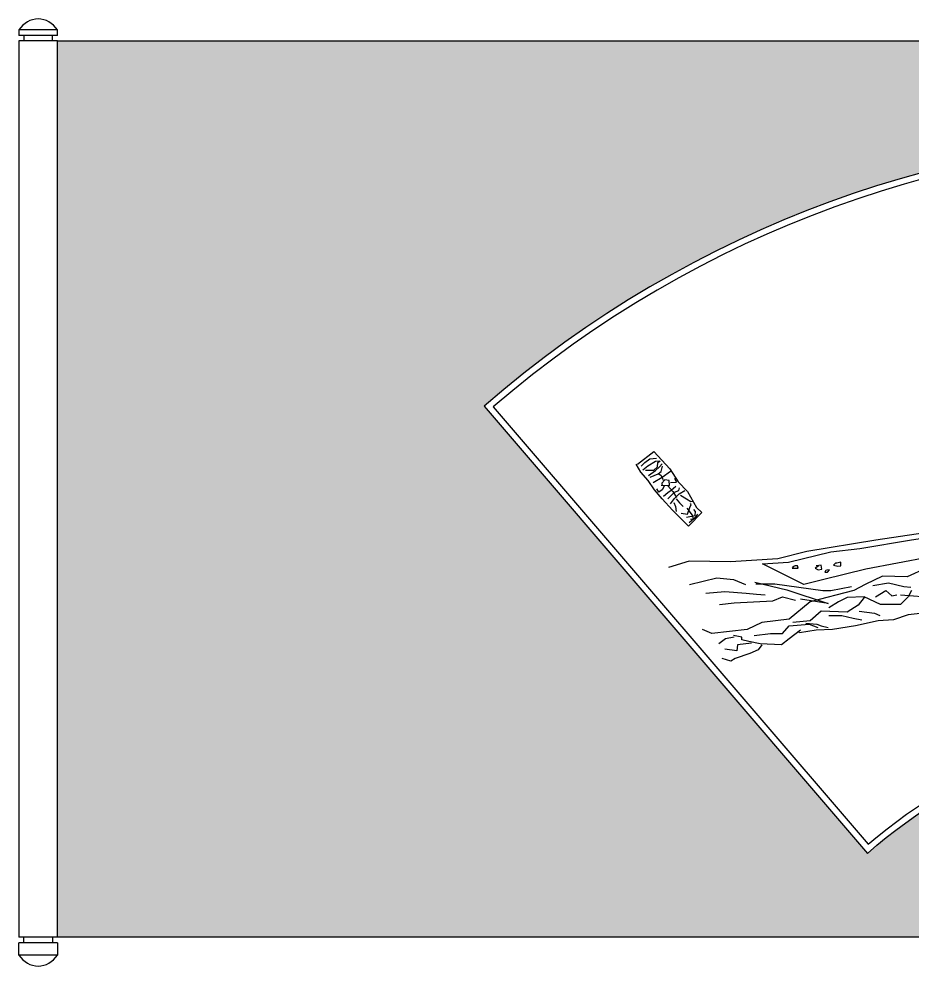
# Model space of a CAD drawing. Header units: millimetres. Extents: x 484 to 2344, y 288 to 1028.
# Drawn here: x 484 to 1181, y 288 to 1028 of the extents above; entities that cross this region are included whole.
import ezdxf

# ---------------------------------------------------------------- set-up
doc = ezdxf.new("R2010")
doc.units = ezdxf.units.MM
for name, color, linetype in [('3', 3, 'Continuous'), ('4', 4, 'Continuous'), ('7', 7, 'Continuous'), ('BH', 3, 'Continuous')]:
    doc.layers.add(name, color=color, linetype=linetype)

# ---------------------------------------------------------------- blocks, each defined once
blk = doc.blocks.new('A$C79322C36')
at = {"layer": 'BH'}
h = blk.add_hatch(dxfattribs=at)
h.set_pattern_fill('ESCHER', color=256, scale=50, style=0)
h.set_pattern_definition([(59.99999999999999, (-630.7850322477962, -2196.590799703481), (-59.99999997655987, -1.353315237651032e-08), [55.00000000000001, -5]), (180, (-630.7850322477962, -2196.590799703481), (29.99999999999999, -51.9615242), [55.00000000000001, -5]), (300.0000000000001, (-630.7850322477962, -2196.590799703481), (59.99999997655987, -1.353315237651032e-08), [55.00000000000001, -5]), (59.99999999999999, (-625.7850322477962, -2196.590799703481), (-59.99999997655987, -1.353315237651032e-08), [10, -50]), (300.0000000000001, (-625.7850322477962, -2196.590799703481), (59.99999997655987, -1.353315237651032e-08), [10, -50]), (59.99999999999999, (-633.2850322477962, -2192.26067270348), (-59.99999997655987, -1.353315237651032e-08), [10, -50]), (180, (-633.2850322477962, -2192.26067270348), (29.99999999999999, -51.9615242), [10, -50]), (300.0000000000001, (-633.2850322477962, -2200.920926703481), (59.99999997655987, -1.353315237651032e-08), [10, -50]), (180, (-633.2850322477962, -2200.920926703481), (29.99999999999999, -51.9615242), [10, -50]), (59.99999999999999, (-650.7850322477962, -2196.590799703481), (-59.99999997655987, -1.353315237651032e-08), [10, -50]), (300.0000000000001, (-650.7850322477962, -2196.590799703481), (59.99999997655987, -1.353315237651032e-08), [10, -50]), (59.99999999999999, (-620.7850322477962, -2213.911307753481), (-59.99999997655987, -1.353315237651032e-08), [10, -50]), (180, (-620.7850322477962, -2213.911307753481), (29.99999999999999, -51.9615242), [10, -50]), (300.0000000000001, (-620.7850322477962, -2179.27029165348), (59.99999997655987, -1.353315237651032e-08), [10, -50]), (180, (-620.7850322477962, -2179.27029165348), (29.99999999999999, -51.9615242), [10, -50]), (0, (-620.7850322477962, -2187.930545653481), (-30, 51.9615242), [35, -25]), (0, (-620.7850322477962, -2205.25105375348), (-30, 51.9615242), [35, -25]), (120, (-628.2850322477962, -2183.600418653481), (-59.99999997655987, 1.353317458097081e-08), [34.99999999999998, -24.99999999999999]), (120, (-643.2850322477962, -2192.26067270348), (-59.99999997655987, 1.353317458097081e-08), [34.99999999999998, -24.99999999999999]), (240, (-643.2850322477962, -2200.920926703481), (29.99999997655985, -51.96152421353317), [35, -25]), (240, (-628.2850322477962, -2209.581180753481), (29.99999997655985, -51.96152421353317), [35, -25])])
h.paths.add_polyline_path([(1830.000001668255, 722.4938282499029), (1830.000001668255, 22.49382824990289), (30.00000166825521, 22.49382824990289), (30.00000166825521, 722.4938282499029)])
edge = h.paths.add_edge_path(flags=16)
edge.add_arc((933.2072063310143, -219.8797734527823), 409.8662078151122, 48.69815733620379, 131.3018426637964, ccw=False)
edge.add_line((1203.729489795199, 88.02930802755282), (1503.113610318834, 437.2913687866771))
edge.add_arc((933.2072063310134, -219.8797734527818), 869.8662078151121, 49.0677932279539, 130.932206772046)
edge.add_line((363.3008023431939, 437.2913687866776), (662.6849228668289, 88.02930802755282))
at = {"layer": '3'}
for points in [[(483.0901149292167, 391.9751752805482), (495.780552433609, 401.829633152232), (508.4411913279237, 388.3308755656694), (514.823443088866, 378.0565450445597), (522.0368926944357, 370.5737506956507), (529.1563139544724, 358.1950077069846), (533.32705477317, 354.2339111340548), (522.8926812735799, 343.5006563090365), (510.3309875844843, 355.9224354009702), (502.4298412001317, 364.9711516889897), (496.344424937146, 372.0145480073447), (491.3375695318364, 379.1570342613281), (485.8409062708724, 385.7114866204656), (482.0115554999993, 391.876084830184)], [(485.9635061133122, 390.271971615517), (488.7618262217975, 393.209826689666), (492.7185486644667, 396.0626238422433), (497.8354052343457, 396.7242077459628)], [(487.1759748702034, 387.5111171135359), (491.0978075597513, 390.7436751015289), (497.1113917692455, 394.168409145163), (500.5168149801793, 394.6727585954886)], [(489.3026175717287, 387.323531819025), (495.8203702153996, 387.3478870288905), (498.6535801358568, 389.9059806270575), (498.9274958160113, 393.1863605775739), (500.7244189666671, 394.5003486586215)], [(491.7956028575791, 383.1484558309517), (497.2038199841736, 386.9005392674803), (500.3824597409694, 389.8733347885736), (502.2823176187476, 392.1541954390009)], [(492.885958789303, 381.7167650193214), (499.3496407837429, 384.4169177132389), (501.4745488941771, 386.335488134921), (502.6294806177193, 390.4627421604705)], [(495.3789427055463, 377.5416889054181), (502.2735443280362, 381.8132971499158), (508.9430970874782, 386.4471957489886)], [(499.1245919206949, 384.7792080678141), (501.3733488169955, 383.2624592087827), (502.5334843138126, 381.0712460857549), (502.8632024950748, 379.5696725843668)], [(501.7082707715317, 375.4424185588168), (508.0533077533782, 375.2594233848699), (507.8945692143907, 379.0745035009991), (504.5746358540182, 379.7269070377606), (502.1391890299747, 377.013873983567), (502.3310827309924, 374.9251887482146)], [(508.7947660950394, 377.6253415679621), (513.5661941981871, 377.8722236745857), (512.3362791951267, 380.8229584684445)], [(504.2152316929096, 375.289774225987), (502.4200417637367, 371.8696303029169), (499.7072100773566, 370.0885287305919), (498.3220270282491, 372.6420329745911)], [(513.1195642846669, 374.3844928255207), (509.3704471980918, 371.3592858619058), (506.8477746216367, 369.5956547704213), (503.2888167038391, 366.5879176470812)], [(506.695974447015, 364.9861120217802), (511.982077437684, 370.0673583822631), (515.3177197727691, 371.3312293775903), (515.8864638810637, 373.4897966621343)], [(506.7396374908476, 374.9472494754496), (510.7887867788377, 370.5321766245138), (513.5068208688845, 365.9948109224315)], [(508.9813543767705, 360.9834458447444), (512.0553248153519, 365.0955245126511), (515.7521085830022, 368.690373495785), (520.106592752476, 371.3882310665053)], [(513.4213297075648, 364.8380571689481), (516.0172496616879, 361.6298543908206), (518.7684389137648, 358.818883569515)], [(516.5999694643606, 367.8108526900419), (521.287642308037, 364.7948260933849), (524.7296898631848, 362.8132589921024), (526.2335192356422, 363.1429033823638)], [(511.573806459468, 361.987555265398), (512.821165028331, 358.8469392874349), (513.3776680333394, 354.8769198411087)], [(517.3204134120233, 353.7072858531792), (522.1965107745345, 352.8148854535552), (524.0074110480264, 358.151304034544), (524.9390284996134, 360.5346926984766), (524.4889293450597, 361.2592739223633)], [(521.2648933229475, 350.431496789623), (528.2310091016225, 351.8374270065306), (528.5223683475797, 354.9279257729431), (527.0342492605923, 356.5145566811666)], [(521.7603887428177, 357.5618971773833), (525.7066033036845, 352.179951757068), (526.5736435938434, 349.0043954579905), (524.499335580851, 348.6223388588119)], [(523.3601141427771, 346.4113601317467), (529.0614250475701, 351.1477872590608), (530.2355362976159, 352.9790045101445)], [(605.3956847523177, 312.2174476930736), (603.8194888016678, 310.6435643099089), (608.5480745045916, 310.6435643099089), (608.1540249796735, 312.6109180363146), (606.1837816531297, 312.6109180363146), (604.2135383265868, 311.8239763447323)], [(624.7040727908825, 312.6109180363146), (621.9457304145017, 310.6435643099089), (624.3100232659635, 309.4631512699857), (627.0683656423444, 309.8566216132272), (626.6743161174263, 313.0043893846555), (622.7338294643396, 312.6109180363146)], [(637.7076813248987, 314.5782727678202), (636.1314853742497, 313.0043893846555), (639.6779246514425, 312.2174476930736), (642.0422175029044, 312.6109180363146), (642.0422175029044, 315.3652144594021), (638.8898277506305, 314.5782727678202), (637.7076813248987, 314.5782727678202)], [(630.2207553946191, 309.0696799216448), (629.4326563447821, 307.4957965384806), (631.40290182035, 307.4957965384806), (632.9790956219749, 309.4631512699857), (630.614802770513, 309.0696799216448)], [(536.4475696043746, 291.157219802295), (551.246097557083, 292.5005675208999), (568.0626051290074, 291.157219802295), (576.1345279039215, 290.4855459429928), (582.8611309326907, 289.8138720836905)], [(660.2170636145174, 287.7988505057833), (655.5084423539884, 281.7537847669632), (646.7638575569781, 276.3803938925444), (626.5840484706696, 277.0520677518466), (617.8394658226835, 269.6636542944216), (604.3862597651441, 268.3203065758171)]]:
    blk.add_lwpolyline(points, dxfattribs=at)
at = {"layer": '4'}
blk.add_lwpolyline([(1830.000001668255, 722.4938282499029), (1830.000001668255, 22.49382824990289), (30.00000166825521, 22.49382824990289), (30.00000166825521, 722.4938282499029)], close=True, dxfattribs=at)
for points in [[(821.9184867078557, 351.9849845129838), (793.5369687788625, 351.4181867616612), (769.696493288704, 347.4506004922023), (753.235213104791, 345.1834084818115), (669.2259183157521, 332.713852927212), (615.3010331761534, 323.6450848856489), (592.5958188329596, 317.9771053622217), (555.6998465997813, 315.7099133518309), (523.3449146564126, 316.276711103154), (507.451265045981, 311.1755293310493)], [(815.601591000268, 336.8310452501519), (801.4757250696566, 333.4726759536402), (774.569312954578, 330.7859805164308), (763.1340886652797, 329.4426327978263), (742.2816197058983, 321.382545481099), (708.6486045620495, 310.6357627271623), (693.8500787583662, 303.9190241341389), (674.3429295451297, 304.5906979934412), (660.8897234875894, 297.8739583953184), (652.1451408396042, 293.1722413802022), (617.8394658226835, 284.4404802041722), (601.6956181238311, 271.0070030181259), (580.1704892913776, 268.3203065758171), (568.7352650020794, 262.9469157013982), (541.1561930139287, 259.5885464048865), (533.7569301120866, 262.9469157013982)], [(523.6670255689323, 297.8739583953184), (545.1921544013858, 303.2473502748367), (557.9727005858531, 301.9040025562317), (567.3899431069103, 297.8739583953184)], [(574.7892081577775, 299.888980978325), (599.6776385046151, 293.8439152395044), (631.9653317532948, 283.0971324855677), (610.4402029208413, 286.4555027871788)], [(762.4614287922077, 299.888980978325), (754.3895038682695, 289.8138720836905), (741.6089598328263, 280.4104370483583), (713.3572258225786, 276.3803938925444), (694.5227386314382, 274.3653723146376), (683.0875143421399, 270.3353281537238), (670.9796280307437, 269.6636542944216), (653.4904605857482, 265.6336111386076), (635.3286332676798, 262.9469157013982), (622.5480870832125, 262.275241842096), (609.7675430477702, 260.2602202641888), (609.0948810256723, 261.6035679827937)], [(666.9436666432875, 297.2022845360161), (679.0515529546828, 299.2173061139229), (691.1594371170531, 296.5306106767134), (696.5407203996792, 295.8589368174112)], [(547.2101361696259, 282.4254586262655), (558.6453604589242, 283.76880634487), (588.9150740883888, 285.1121550685743), (596.31433699023, 288.4705243650856), (606.4042415333852, 285.7838289278766)], [(668.9616484115286, 288.4705243650856), (677.0335711864418, 293.1722413802022), (681.7421924469709, 289.1421982243878), (685.7781538344279, 289.8138720836905)], [(688.468795475741, 289.8138720836905), (715.3752075908196, 287.7988505057833), (726.1377720070459, 286.4555027871788), (754.3895038682695, 287.1271766464811)], [(632.6379916263668, 273.6936984553349), (642.727896169521, 273.6936984553349), (651.4724809665322, 271.6786768774282), (658.1990839953014, 270.3353281537238)], [(656.1811022270613, 277.0520677518466), (668.2889863894316, 275.7087200332421), (672.3249499259127, 273.6936984553349)], [(574.1165461356804, 258.245198686282), (586.8970923201477, 259.5885464048865), (596.31433699023, 259.5885464048865), (601.6956181238311, 265.6336111386076), (617.1668059496114, 266.9769588572121), (623.8934089783816, 264.2902634200032)], [(614.4761643082984, 267.6486327165144), (623.2207469562836, 266.9769588572121), (626.5840484706696, 265.6336111386076), (631.9653317532948, 264.2902634200032)], [(610.4402029208413, 262.275241842096), (601.6956181238311, 255.5585022439732), (595.641677117158, 250.856785228857), (578.8251695452336, 251.5284590881593), (570.0805847482234, 253.5434806660664), (564.6993036146223, 254.8868283846709), (564.6993036146223, 256.9018509676775), (557.9727005858531, 258.245198686282)], [(558.6453604589242, 256.9018509676775), (551.918757430155, 255.5585022439732), (546.5374741475289, 251.5284590881593)], [(572.0985665164644, 252.2001329474615), (561.3360021002372, 250.856785228857), (560.6633400781411, 246.1550682137408), (551.246097557083, 247.4984159323453)], [(580.1704892913776, 250.856785228857), (577.4798476500655, 246.8267420730431), (570.7532446212954, 244.1400466358336), (559.3180203319971, 240.1100024749203), (555.954718817612, 238.0949808970131), (549.2281157888419, 240.1100024749203)]]:
    blk.add_lwpolyline(points, dxfattribs=at)
at = {"layer": '7'}
for p, q in [((1.668255208642222e-06, 731.0652568213313), (1.668255208642222e-06, 726.7795425356171)), ((30.00000166825521, 731.0652568213313), (1.668255208642222e-06, 731.0652568213313)), ((30.00000166825521, 726.7795425356171), (1.668255208642222e-06, 726.7795425356171)), ((3.750001668255209, 726.7795425356176), (3.750001668255209, 722.4938282499029)), ((26.25000166825521, 722.4938282499029), (26.25000166825521, 726.7795425356176)), ((30.00000166825521, 726.7795425356171), (30.00000166825521, 731.0652568213313)), ((1.668255208642222e-06, 722.4938282499029), (1.668255208642222e-06, 22.49382824990289)), ((30.00000166825521, 722.4938282499029), (1.668255208642222e-06, 722.4938282499029)), ((30.00000166825521, 22.49382824990289), (30.00000166825521, 722.4938282499029)), ((30.00000166825521, 22.49382824990334), (1.668255208642222e-06, 22.49382824990334)), ((3.750001668255209, 18.20811396418867), (3.750001668255209, 22.49382824990334)), ((26.25000166825521, 22.49382824990334), (26.25000166825521, 18.20811396418867)), ((30.00000166825521, 18.20811396418912), (1.668255208642222e-06, 18.20811396418912)), ((1.668255208642222e-06, 8.571429314983561), (1.668255208642222e-06, 18.20811396418912)), ((30.00000166825521, 18.20811396418912), (30.00000166825521, 8.571429314983561)), ((30.00000166825521, 8.571429314983561), (1.668255208642222e-06, 8.571429314983561))]:
    blk.add_line(p, q, dxfattribs=at)
for points in [[(662.6849228668289, 88.02930802755282, -0.3768899368627247), (1203.729489795199, 88.02930802755282), (1503.113610318834, 437.2913687866771, 0.3732105203369475), (363.3008023431939, 437.2913687866771)], [(663.2072063310143, 95.10271873827924, -0.3699396874964852), (1203.207206331013, 95.10271873827924), (1496.072707813716, 436.7601466412671, 0.3699396874964852), (370.3417048483116, 436.7601466412671)]]:
    blk.add_lwpolyline(points, format="xyb", close=True, dxfattribs=at)
for points in [[(775.24197282765, 346.2344802854836), (790.0404986313333, 342.2044361245703), (798.1124235552725, 341.532762265268), (808.2023280984267, 341.532762265268), (809.5476478445707, 339.5177406873613), (767.8427099258079, 334.1443498129424), (751.0262023538835, 330.7859805164308), (735.5550166771282, 324.069240918308), (661.5623833606614, 309.9640888678596), (628.6020302389097, 301.9040025562317), (613.1308445621544, 297.8739583953184), (580.8431491644496, 313.9941330287734), (601.0229582507591, 315.3374807473779), (633.9833135215358, 323.3975670590057), (656.8537621001324, 326.0842624962152), (697.2133802727512, 332.8010020943379), (719.4111689782767, 336.1593713908492), (734.882356804057, 339.5177406873613), (756.4074856365096, 341.532762265268), (768.5153697988808, 344.8911325668792), (775.914632700722, 346.2344802854836)], [(575.4618680308486, 298.5456322546206), (590.2603938345328, 298.5456322546206), (627.9293703658377, 293.1722413802022), (633.9833135215358, 293.1722413802022), (650.1271590713632, 296.5306106767134)], [(697.2133802727512, 293.1722413802022), (694.5227386314382, 288.4705243650856), (688.468795475741, 282.4254586262655), (672.9976097989856, 282.4254586262655), (660.2170636145174, 288.4705243650856), (646.7638575569781, 287.7988505057833), (640.037254528208, 284.4404802041722), (632.6379916263668, 279.738763189056)]]:
    blk.add_lwpolyline(points, dxfattribs=at)
for centre, major_axis, ratio, start_param, end_param in [((15.00000166825521, 718.2081139641882), (1.06815099974871e-12, 21.42857142857201), 0.8749999999999815, -0.9272952180015474, 0.9272952180016611), ((15.00000166825521, 21.42857217212668), (4.173570131469377e-13, 21.42857142857156), 0.8750000000000048, 2.214297435588208, 4.068887871591412)]:
    blk.add_ellipse(centre, major_axis=major_axis, ratio=ratio, start_param=start_param, end_param=end_param, dxfattribs=at)

msp = doc.modelspace()

# ---------------------------------------------------------------- block references
msp.add_blockref('A$C79322C36', (483.8424033859219, 287.924895416126))

doc.saveas('drawing.dxf')
